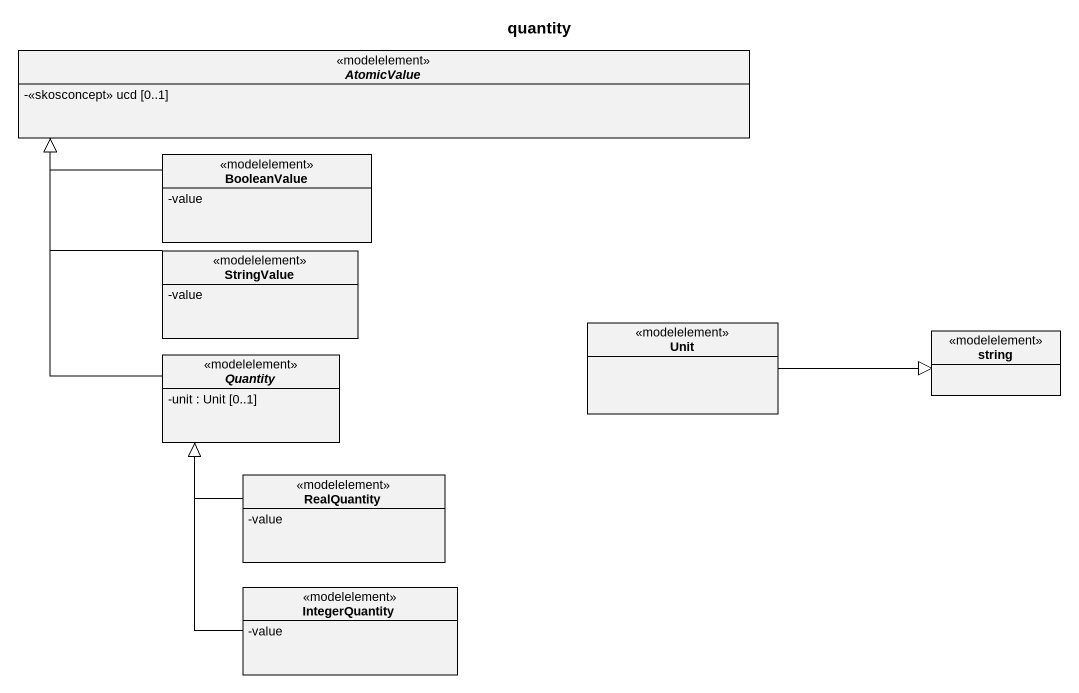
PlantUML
@startuml
title quantity
hide circle
hide empty members
skinparam classAttributeIconSize 0
abstract class AtomicValue <<modelelement>> {
  -<<skosconcept>> ucd [0..1]
}
class BooleanValue <<modelelement>> {
  -value
}
class StringValue <<modelelement>> {
  -value
}
class Unit <<modelelement>>
abstract class Quantity <<modelelement>> {
  -unit : Unit [0..1]
}
class string <<modelelement>>
class RealQuantity <<modelelement>> {
  -value
}
class IntegerQuantity <<modelelement>> {
  -value
}
BooleanValue -up-|> AtomicValue
StringValue -up-|> AtomicValue
Unit -right-|> string
Quantity -up-|> AtomicValue
RealQuantity -up-|> Quantity
IntegerQuantity -up-|> Quantity
@enduml
